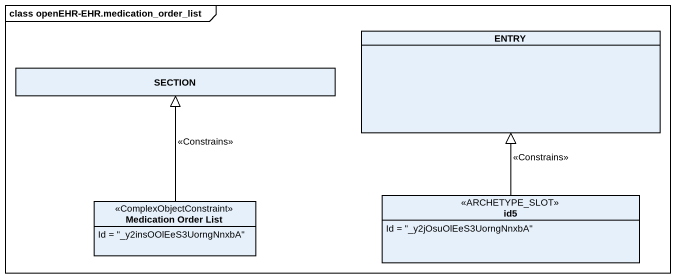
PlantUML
@startuml
mainframe class openEHR-EHR.medication_order_list
hide circle
hide empty members
class ENTRY
class SECTION
class id5 <<ARCHETYPE_SLOT>> {
  Id = "_y2jOsuOlEeS3UorngNnxbA"
}
class "Medication Order List" as Medication_Order_List <<ComplexObjectConstraint>> {
  Id = "_y2insOOlEeS3UorngNnxbA"
}
id5 -up-|> ENTRY : <<Constrains>>
Medication_Order_List -up-|> SECTION : <<Constrains>>
@enduml
